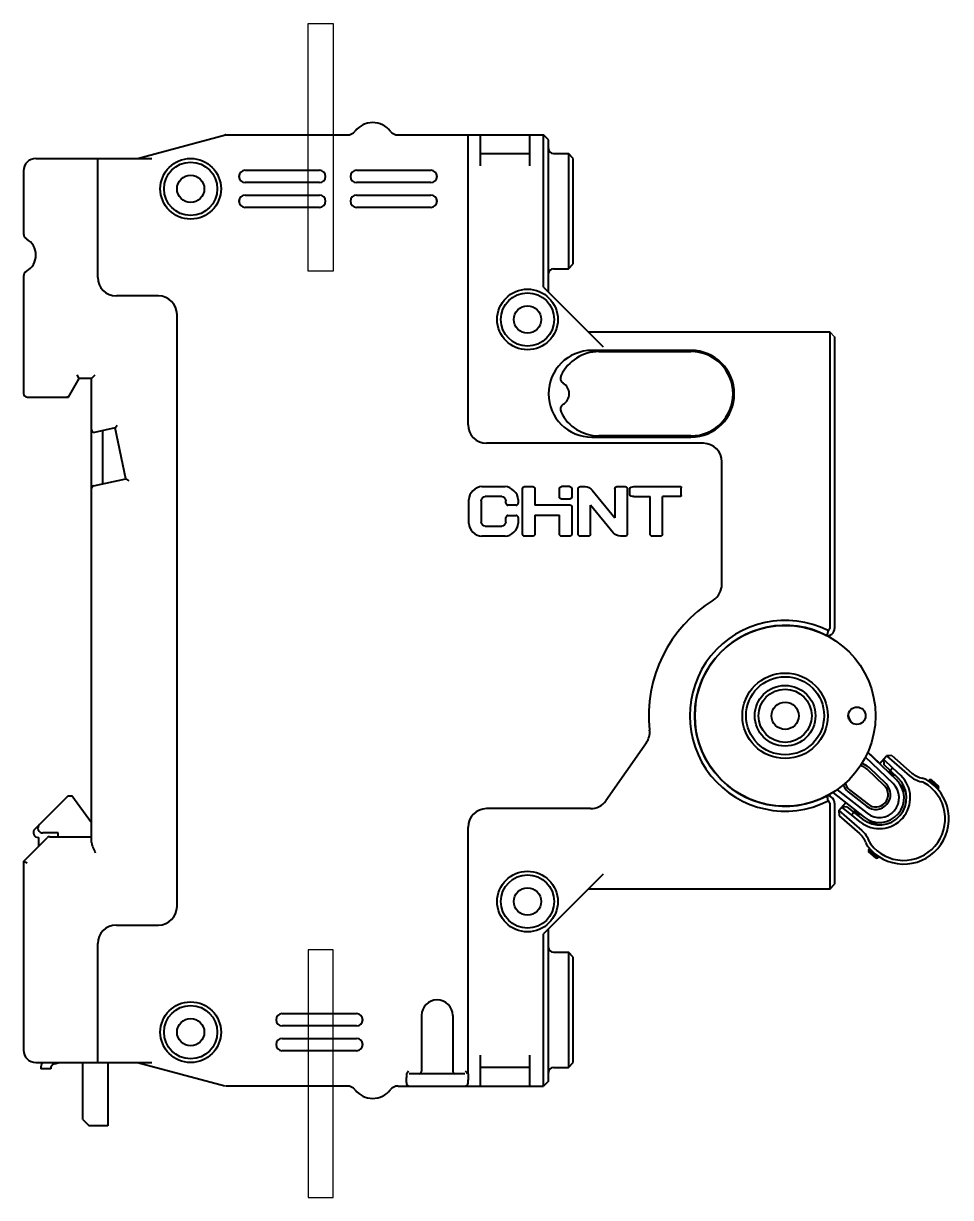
# Model space of a CAD drawing. Header units: inches. Extents: x 0 to 74.9, y 0 to 94.8.
import ezdxf

# ---------------------------------------------------------------- set-up
doc = ezdxf.new("R2010")
doc.units = ezdxf.units.IN
doc.linetypes.add('KM_SOLID', pattern=[0])
for name, color, linetype, lineweight in [('GAI095DXF095CONTINUOUS095LINE0', 255, 'KM_SOLID', 13), ('KETI2095DXF095CONTINUOUS095LINE0', 255, 'KM_SOLID', 13), ('粗线层0', 3, 'KM_SOLID', 40), ('粗线层1', 3, 'KM_SOLID', 40)]:
    doc.layers.add(name, color=color, linetype=linetype, lineweight=lineweight)

# ---------------------------------------------------------------- blocks, each defined once
blk = doc.blocks.new('nxb63-2')
at = {"color": 1}
for points in [[(29690.556, -130689.876), (29692.556, -130689.876), (29692.556, -130709.876), (29690.556, -130709.876)], [(29690.556, -130784.676), (29692.556, -130784.676), (29692.556, -130764.676), (29690.556, -130764.676)]]:
    blk.add_lwpolyline(points, close=True, dxfattribs=at)
at = {"layer": 'GAI095DXF095CONTINUOUS095LINE0', "color": 7, "linetype": 'KM_SOLID'}
blk.add_line((29732.656, -130714.776), (29733.056, -130715.176), dxfattribs=at)
blk.add_arc((29683.895, -130775.376), 0.3, 255.01837, 270, dxfattribs=at)
at = {"layer": 'KETI2095DXF095CONTINUOUS095LINE0', "color": 7, "linetype": 'KM_SOLID'}
for p, q in [((29683.856, -130775.676), (29683.818, -130775.666)), ((29683.895, -130775.676), (29683.856, -130775.676))]:
    blk.add_line(p, q, dxfattribs=at)
at = {"layer": '粗线层0', "color": 7}
for p, q in [((29721.456, -130716.276), (29713.456, -130716.276)), ((29714.017, -130716.376), (29721.456, -130716.376)), ((29713.456, -130723.276), (29721.456, -130723.276)), ((29721.456, -130723.176), (29714.017, -130723.176))]:
    blk.add_line(p, q, dxfattribs=at)
for centre, radius, start, end in [((29713.456, -130719.776), 3.5, 90, 270), ((29714.017, -130719.776), 3.4, 90, 153.97205), ((29721.456, -130719.776), 3.5, 270, 90), ((29721.456, -130719.776), 3.4, 270, 90), ((29711.411, -130718.503), 0.5, 153.97205, 238.03428), ((29710.617, -130719.776), 1, 301.96572, 58.03428), ((29711.411, -130721.048), 0.5, 121.96572, 206.02795), ((29714.017, -130719.776), 3.4, 206.02795, 270)]:
    blk.add_arc(centre, radius, start, end, dxfattribs=at)
at = {"layer": '粗线层1', "color": 7}
for p, q in [((29676.756, -130700.776), (29683.856, -130698.876)), ((29683.856, -130698.876), (29693.706, -130698.876)), ((29697.805, -130698.876), (29709.556, -130698.876)), ((29703.456, -130722.276), (29703.456, -130698.876)), ((29704.456, -130701.376), (29704.456, -130698.876)), ((29708.456, -130701.376), (29708.456, -130698.876)), ((29709.956, -130699.276), (29709.556, -130698.876)), ((29709.556, -130711.176), (29709.556, -130698.876)), ((29709.956, -130711.576), (29709.956, -130699.276)), ((29704.456, -130700.376), (29708.456, -130700.376)), ((29710.356, -130700.376), (29711.556, -130700.376)), ((29711.956, -130700.776), (29711.556, -130700.376)), ((29711.556, -130700.376), (29711.556, -130709.676)), ((29668.556, -130700.776), (29677.916, -130700.776)), ((29673.556, -130710.376), (29673.556, -130700.776)), ((29711.956, -130709.276), (29711.956, -130700.776)), ((29667.556, -130701.776), (29667.556, -130706.844)), ((29685.456, -130701.726), (29691.456, -130701.726)), ((29694.456, -130701.726), (29700.456, -130701.726)), ((29691.456, -130702.726), (29685.456, -130702.726)), ((29700.456, -130702.726), (29694.456, -130702.726)), ((29685.456, -130703.726), (29691.456, -130703.726)), ((29694.456, -130703.726), (29700.456, -130703.726)), ((29691.456, -130704.726), (29685.456, -130704.726)), ((29700.456, -130704.726), (29694.456, -130704.726)), ((29711.556, -130709.676), (29711.956, -130709.276)), ((29710.356, -130709.676), (29711.556, -130709.676)), ((29667.556, -130710.308), (29667.556, -130719.741)), ((29709.556, -130711.176), (29714.356, -130715.976)), ((29678.456, -130711.876), (29675.056, -130711.876)), ((29679.956, -130761.176), (29679.956, -130713.376)), ((29713.156, -130714.776), (29732.656, -130714.776)), ((29732.656, -130714.776), (29732.656, -130738.716)), ((29733.056, -130715.176), (29733.056, -130738.716)), ((29671.19, -130720.041), (29672.056, -130718.541)), ((29672.056, -130718.541), (29671.883, -130718.241)), ((29673.056, -130718.541), (29672.056, -130718.541)), ((29673.056, -130718.541), (29673.356, -130718.241)), ((29673.056, -130756.01), (29673.056, -130718.541)), ((29667.856, -130720.041), (29671.19, -130720.041)), ((29674.956, -130722.537), (29673.297, -130722.89)), ((29674.956, -130722.537), (29675.11, -130722.3)), ((29675.83, -130726.651), (29674.956, -130722.537)), ((29673.956, -130727.05), (29673.956, -130722.75)), ((29722.456, -130723.776), (29704.956, -130723.776)), ((29723.956, -130735.16), (29723.956, -130725.276)), ((29673.214, -130727.207), (29675.83, -130726.651)), ((29675.83, -130726.651), (29676.067, -130726.805)), ((29704.569, -130727.276), (29706.445, -130727.276)), ((29708.022, -130727.276), (29708.691, -130727.276)), ((29711.671, -130727.276), (29711.001, -130727.276)), ((29712.501, -130727.276), (29712.899, -130727.276)), ((29715.481, -130727.276), (29716.151, -130727.276)), ((29716.831, -130727.276), (29720.631, -130727.276)), ((29706.171, -130728.076), (29704.843, -130728.076)), ((29707.857, -130731.111), (29707.857, -130727.441)), ((29708.856, -130727.441), (29708.856, -130728.776)), ((29710.836, -130728.111), (29710.836, -130727.441)), ((29711.836, -130727.441), (29711.836, -130728.111)), ((29712.336, -130731.111), (29712.336, -130727.441)), ((29713.479, -130727.552), (29715.316, -130729.785)), ((29715.316, -130727.441), (29715.316, -130729.785)), ((29716.316, -130727.441), (29716.316, -130731.111)), ((29716.515, -130727.911), (29716.515, -130727.441)), ((29716.831, -130728.076), (29718.156, -130728.076)), ((29718.156, -130731.111), (29718.156, -130728.076)), ((29720.631, -130728.076), (29719.156, -130728.076)), ((29719.156, -130731.111), (29719.156, -130728.076)), ((29720.631, -130727.441), (29720.631, -130727.911)), ((29703.507, -130730.244), (29703.507, -130728.308)), ((29704.507, -130728.412), (29704.507, -130730.14)), ((29706.507, -130728.611), (29706.507, -130728.412)), ((29707.342, -130728.776), (29706.672, -130728.776)), ((29707.507, -130728.308), (29707.507, -130728.611)), ((29711.716, -130728.776), (29708.856, -130728.776)), ((29711.671, -130728.276), (29711.001, -130728.276)), ((29711.836, -130728.896), (29711.836, -130731.111)), ((29713.336, -130731.111), (29713.336, -130728.766)), ((29715.173, -130731), (29713.336, -130728.766)), ((29706.507, -130730.14), (29706.507, -130729.761)), ((29706.672, -130729.596), (29707.342, -130729.596)), ((29707.507, -130729.761), (29707.507, -130730.244)), ((29708.856, -130729.576), (29708.856, -130731.111)), ((29708.856, -130729.576), (29710.836, -130729.576)), ((29710.836, -130731.111), (29710.836, -130729.576)), ((29704.843, -130730.476), (29706.171, -130730.476)), ((29706.445, -130731.276), (29704.569, -130731.276)), ((29708.691, -130731.276), (29708.022, -130731.276)), ((29711.671, -130731.276), (29711.001, -130731.276)), ((29713.171, -130731.276), (29712.501, -130731.276)), ((29716.151, -130731.276), (29715.753, -130731.276)), ((29718.991, -130731.276), (29718.321, -130731.276)), ((29717.854, -130747.951), (29714.574, -130752.636)), ((29738.052, -130750.962), (29735.707, -130748.714)), ((29736.711, -130749.62), (29735.72, -130748.68)), ((29736.685, -130749.651), (29737.241, -130749.012)), ((29737.664, -130748.982), (29737.241, -130749.012)), ((29737.241, -130749.012), (29739.102, -130750.63)), ((29737.664, -130748.982), (29739.298, -130750.403)), ((29737.776, -130751.251), (29735.546, -130749.114)), ((29737.207, -130751.274), (29735.833, -130749.957)), ((29737.002, -130749.286), (29737.021, -130749.7)), ((29737.002, -130749.286), (29737.735, -130749.967)), ((29738.191, -130750.818), (29737.021, -130749.7)), ((29737.528, -130750.184), (29737.735, -130749.967)), ((29737.735, -130749.967), (29738.398, -130750.602)), ((29737.068, -130751.418), (29735.695, -130750.101)), ((29737.395, -130750.332), (29737.464, -130750.26)), ((29737.605, -130750.257), (29737.464, -130750.26)), ((29737.825, -130750.606), (29737.464, -130750.26)), ((29737.825, -130750.606), (29737.756, -130750.678)), ((29737.822, -130750.464), (29737.825, -130750.606)), ((29740.711, -130750.943), (29740.627, -130751.04)), ((29740.852, -130750.933), (29740.711, -130750.943)), ((29740.711, -130750.943), (29741.465, -130751.599)), ((29740.852, -130750.933), (29741.456, -130751.458)), ((29733.238, -130751.718), (29735.691, -130753.649)), ((29734.139, -130751.906), (29735.634, -130753.083)), ((29734.263, -130751.749), (29735.758, -130752.926)), ((29738.416, -130751.434), (29738.501, -130751.387)), ((29738.639, -130751.43), (29738.501, -130751.387)), ((29738.712, -130751.842), (29738.602, -130751.903)), ((29738.758, -130751.724), (29738.712, -130751.842)), ((29741.381, -130751.696), (29741.465, -130751.599)), ((29741.465, -130751.599), (29741.456, -130751.458)), ((29671.156, -130752.241), (29668.473, -130754.924)), ((29671.156, -130752.241), (29671.456, -130752.241)), ((29673.056, -130754.431), (29671.456, -130752.241)), ((29732.656, -130752.836), (29732.656, -130759.776)), ((29732.898, -130751.959), (29735.444, -130753.963)), ((29733.056, -130752.836), (29733.056, -130759.376)), ((29733.399, -130753.431), (29733.955, -130752.791)), ((29713.345, -130753.276), (29704.956, -130753.276)), ((29733.399, -130753.431), (29733.428, -130753.854)), ((29733.399, -130753.431), (29735.26, -130755.049)), ((29734.048, -130753.119), (29733.636, -130753.158)), ((29734.413, -130753.788), (29733.636, -130753.158)), ((29734.048, -130753.119), (29735.32, -130754.121)), ((29734.413, -130753.788), (29734.599, -130753.553)), ((29735.134, -130754.356), (29734.413, -130753.788)), ((29734.666, -130753.478), (29734.728, -130753.4)), ((29734.683, -130753.619), (29734.666, -130753.478)), ((29734.666, -130753.478), (29735.059, -130753.788)), ((29734.918, -130753.804), (29735.059, -130753.788)), ((29735.121, -130753.709), (29735.059, -130753.788)), ((29703.456, -130774.676), (29703.456, -130754.776)), ((29733.428, -130753.854), (29735.063, -130755.275)), ((29735.926, -130754.349), (29735.961, -130754.258)), ((29735.988, -130754.48), (29735.926, -130754.349)), ((29736.295, -130754.557), (29736.406, -130754.494)), ((29736.451, -130754.377), (29736.406, -130754.494)), ((29667.556, -130757.541), (29669.468, -130755.629)), ((29668.756, -130755.607), (29668.756, -130756.341)), ((29670.356, -130755.241), (29669.121, -130755.241)), ((29669.68, -130755.541), (29673.056, -130755.541)), ((29670.356, -130755.541), (29670.356, -130755.241)), ((29735.878, -130756.502), (29735.79, -130756.603)), ((29735.79, -130756.603), (29735.8, -130756.744)), ((29736.545, -130757.259), (29735.79, -130756.603)), ((29667.556, -130757.541), (29667.556, -130772.776)), ((29667.856, -130757.665), (29667.556, -130757.541)), ((29736.404, -130757.269), (29735.8, -130756.744)), ((29736.404, -130757.269), (29736.545, -130757.259)), ((29736.545, -130757.259), (29736.633, -130757.158)), ((29714.356, -130758.576), (29709.556, -130763.376)), ((29732.656, -130759.776), (29733.056, -130759.376)), ((29732.656, -130759.776), (29713.156, -130759.776)), ((29675.056, -130762.676), (29678.456, -130762.676)), ((29709.956, -130775.276), (29709.956, -130762.976)), ((29673.556, -130773.776), (29673.556, -130764.176)), ((29709.556, -130775.676), (29709.556, -130763.376)), ((29710.356, -130764.876), (29711.556, -130764.876)), ((29711.556, -130764.876), (29711.556, -130774.176)), ((29711.956, -130765.276), (29711.556, -130764.876)), ((29711.956, -130773.776), (29711.956, -130765.276)), ((29688.456, -130769.826), (29694.456, -130769.826)), ((29694.456, -130770.826), (29688.456, -130770.826)), ((29699.691, -130769.976), (29699.691, -130774.476)), ((29702.221, -130769.976), (29702.221, -130774.476)), ((29688.456, -130771.826), (29694.456, -130771.826)), ((29694.456, -130772.826), (29688.456, -130772.826)), ((29704.456, -130775.676), (29704.456, -130773.176)), ((29708.456, -130775.676), (29708.456, -130773.176)), ((29668.556, -130773.776), (29677.916, -130773.776)), ((29669.756, -130774.276), (29668.956, -130774.276)), ((29670.048, -130773.891), (29670.459, -130773.776)), ((29672.356, -130778.376), (29672.356, -130773.776)), ((29674.356, -130773.776), (29674.356, -130778.876)), ((29676.756, -130773.776), (29683.818, -130775.666)), ((29703.201, -130774.676), (29698.711, -130774.676)), ((29703.454, -130774.676), (29703.408, -130774.676)), ((29708.456, -130774.176), (29704.456, -130774.176)), ((29710.356, -130774.176), (29711.556, -130774.176)), ((29711.556, -130774.176), (29711.956, -130773.776)), ((29698.474, -130774.807), (29698.474, -130774.976)), ((29709.956, -130775.276), (29709.556, -130775.676)), ((29693.706, -130775.676), (29683.895, -130775.676)), ((29697.805, -130775.676), (29709.556, -130775.676)), ((29672.356, -130778.376), (29672.856, -130778.876)), ((29674.356, -130778.876), (29672.856, -130778.876))]:
    blk.add_line(p, q, dxfattribs=at)
for centre, radius in [((29681.056, -130703.226), 2.45), ((29681.056, -130703.226), 2.15), ((29681.056, -130703.226), 1.1), ((29708.256, -130713.776), 2.45), ((29708.256, -130713.776), 2.15), ((29708.256, -130713.776), 1.1), ((29729.056, -130745.776), 7.3), ((29729.056, -130745.776), 3.45), ((29729.056, -130745.776), 3.15), ((29729.056, -130745.776), 2.45), ((29729.056, -130745.776), 2.15), ((29729.056, -130745.776), 1.1), ((29734.856, -130745.776), 0.7), ((29708.256, -130760.776), 2.45), ((29708.256, -130760.776), 2.15), ((29708.256, -130760.776), 1.1), ((29681.056, -130771.326), 2.45), ((29681.056, -130771.326), 2.15), ((29681.056, -130771.326), 1.1)]:
    blk.add_circle(centre, radius, dxfattribs=at)
for centre, radius, start, end in [((29695.756, -130699.676), 1.8, 37.97987, 142.02013), ((29693.706, -130698.076), 0.8, 270, 322.02013), ((29697.805, -130698.076), 0.8, 217.97808, 270.0013), ((29697.805, -130698.076), 0.8, 217.97987, 270), ((29683.895, -130699.176), 0.3, 89.99907, 104.98067), ((29710.356, -130699.976), 0.4, 180, 270), ((29668.556, -130701.776), 1, 90, 180), ((29685.456, -130702.226), 0.5, 90, 270), ((29691.456, -130702.226), 0.5, 270, 90), ((29694.456, -130702.226), 0.5, 90, 270), ((29700.456, -130702.226), 0.5, 270, 90), ((29685.456, -130704.226), 0.5, 90, 270), ((29691.456, -130704.226), 0.5, 270, 90), ((29694.456, -130704.226), 0.5, 90, 270), ((29700.456, -130704.226), 0.5, 270, 90), ((29668.056, -130706.844), 0.5, 180, 240), ((29667.056, -130708.576), 1.5, 300, 60), ((29668.056, -130710.308), 0.5, 120, 180), ((29710.356, -130710.076), 0.4, 90, 180), ((29675.056, -130710.376), 1.5, 180, 270), ((29678.456, -130713.376), 1.5, 0, 90), ((29667.856, -130719.741), 0.3, 180, 270), ((29671.017, -130719.741), 0.3, 269.99526, 329.99051), ((29704.956, -130722.276), 1.5, 180, 270), ((29673.256, -130722.694), 0.2, 179.98625, 282.00286), ((29722.456, -130725.276), 1.5, 0, 90), ((29673.256, -130727.403), 0.2, 102.00002, 180), ((29722.456, -130735.16), 1.5, 301.87042, 0), ((29729.056, -130745.776), 11, 121.87042, 186.04018), ((29729.056, -130745.776), 7.7, 63.20218, 296.79753), ((29729.056, -130745.776), 7.3, 62.24034, 297.75978), ((29732.456, -130738.716), 0.6, 258.96121, 0), ((29728.545, -130738.346), 4.03, 346.07835, 347.72615), ((29732.456, -130738.716), 0.2, 290.89669, 0), ((29732.738, -130739.357), 0.1, 113.73315, 240.16317), ((29735.055, -130745.692), 0.9, 187.5311, 222.99244), ((29735.055, -130745.662), 0.9, 188.12153, 232.04991), ((29716.625, -130747.091), 1.5, 325, 6.04018), ((29735.003, -130750.823), 1, 46.20526, 85.04569), ((29735.003, -130750.823), 1.2, 46.20526, 80.10131), ((29736.675, -130752.399), 2.491, 231.79067, 46.2054), ((29736.675, -130752.399), 2.191, 231.79067, 46.20526), ((29736.675, -130752.399), 1.991, 231.79067, 46.20526), ((29740.479, -130749.045), 2.1, 228.99797, 258.91727), ((29740.479, -130749.045), 1.8, 228.99797, 258.91727), ((29739.941, -130751.793), 1, 60.38969, 78.91727), ((29738.632, -130754.097), 3.65, 318.94939, 60.38969), ((29734.881, -130750.963), 1.2, 199.13908, 231.79067), ((29734.881, -130750.963), 1, 194.22955, 231.79067), ((29736.376, -130752.14), 1.2, 231.79067, 46.20526), ((29736.675, -130752.399), 1.591, 231.79067, 46.20526), ((29736.376, -130752.14), 1, 231.79067, 46.20526), ((29739.941, -130751.793), 0.7, 60.38969, 78.91727), ((29738.632, -130754.097), 3.35, 318.94504, 60.38969), ((29713.345, -130751.776), 1.5, 270, 325), ((29732.456, -130752.836), 0.6, 0, 101.03703), ((29732.456, -130752.836), 0.2, 0, 69.09627), ((29732.738, -130752.195), 0.1, 119.83701, 214.43246), ((29704.956, -130754.776), 1.5, 90, 180), ((29669.121, -130754.841), 0.4, 135, 270), ((29668.756, -130755.207), 0.4, 135, 270), ((29669.68, -130755.841), 0.3, 90, 135), ((29733.882, -130756.634), 1.8, 19.07867, 48.99797), ((29733.882, -130756.634), 2.1, 19.07867, 48.99797), ((29736.528, -130755.718), 1, 199.07867, 217.60624), ((29738.628, -130754.101), 3.65, 217.60624, 319.04655), ((29736.528, -130755.718), 0.7, 199.07867, 217.60624), ((29738.628, -130754.101), 3.35, 217.60624, 319.0509), ((29678.456, -130761.176), 1.5, 270, 0), ((29675.056, -130764.176), 1.5, 90, 180), ((29710.356, -130764.476), 0.4, 180, 270), ((29700.956, -130769.976), 1.265, 0, 180), ((29688.456, -130770.326), 0.5, 90, 270), ((29694.456, -130770.326), 0.5, 270, 90), ((29688.456, -130772.326), 0.5, 90, 270), ((29694.456, -130772.326), 0.5, 270, 90), ((29668.556, -130772.776), 1, 180, 270), ((29670.156, -130774.276), 1.2, 155.36668, 180), ((29670.156, -130774.276), 0.4, 105.61845, 180), ((29710.356, -130774.576), 0.4, 90, 180), ((29693.706, -130776.476), 0.8, 37.97793, 90), ((29693.706, -130776.476), 0.8, 37.97987, 90), ((29695.756, -130774.876), 1.8, 217.97987, 322.02013), ((29697.805, -130776.476), 0.8, 90, 142.02013)]:
    blk.add_arc(centre, radius, start, end, dxfattribs=at)
for points in [[(29704.569, -130727.276), (29704.075, -130727.276), (29703.507, -130727.814), (29703.507, -130728.308)], [(29707.507, -130728.308), (29707.507, -130727.814), (29706.938, -130727.276), (29706.445, -130727.276)], [(29707.857, -130727.441), (29707.857, -130727.363), (29707.944, -130727.276), (29708.022, -130727.276)], [(29708.691, -130727.276), (29708.769, -130727.276), (29708.856, -130727.363), (29708.856, -130727.441)], [(29710.836, -130727.441), (29710.836, -130727.363), (29710.923, -130727.273), (29711.001, -130727.276)], [(29711.671, -130727.276), (29711.749, -130727.275), (29711.836, -130727.363), (29711.836, -130727.441)], [(29712.336, -130727.441), (29712.336, -130727.363), (29712.423, -130727.276), (29712.501, -130727.276)], [(29712.899, -130727.276), (29713.113, -130727.276), (29713.343, -130727.386), (29713.479, -130727.552)], [(29715.316, -130727.441), (29715.316, -130727.363), (29715.403, -130727.276), (29715.481, -130727.276)], [(29716.151, -130727.276), (29716.229, -130727.276), (29716.316, -130727.363), (29716.316, -130727.441)], [(29716.515, -130727.441), (29716.515, -130727.322), (29716.712, -130727.276), (29716.831, -130727.276)], [(29720.631, -130727.276), (29720.686, -130727.276), (29720.631, -130727.386), (29720.631, -130727.441)], [(29704.507, -130728.412), (29704.507, -130728.253), (29704.684, -130728.076), (29704.843, -130728.076)], [(29706.171, -130728.076), (29706.329, -130728.076), (29706.507, -130728.253), (29706.507, -130728.412)], [(29711.001, -130728.276), (29710.923, -130728.276), (29710.836, -130728.189), (29710.836, -130728.111)], [(29711.836, -130728.111), (29711.836, -130728.189), (29711.749, -130728.276), (29711.671, -130728.276)], [(29716.831, -130728.076), (29716.712, -130728.076), (29716.515, -130728.029), (29716.515, -130727.911)], [(29720.631, -130727.911), (29720.631, -130727.966), (29720.686, -130728.076), (29720.631, -130728.076)], [(29706.507, -130728.611), (29706.507, -130728.689), (29706.594, -130728.776), (29706.672, -130728.776)], [(29707.342, -130728.776), (29707.42, -130728.776), (29707.507, -130728.689), (29707.507, -130728.611)], [(29711.716, -130728.776), (29711.773, -130728.776), (29711.836, -130728.839), (29711.836, -130728.896)], [(29704.843, -130730.476), (29704.684, -130730.476), (29704.507, -130730.298), (29704.507, -130730.14)], [(29706.507, -130730.14), (29706.507, -130730.298), (29706.329, -130730.476), (29706.171, -130730.476)], [(29706.672, -130729.596), (29706.594, -130729.596), (29706.507, -130729.683), (29706.507, -130729.761)], [(29707.507, -130729.761), (29707.507, -130729.683), (29707.42, -130729.596), (29707.342, -130729.596)], [(29703.507, -130730.244), (29703.507, -130730.737), (29704.075, -130731.276), (29704.569, -130731.276)], [(29706.445, -130731.276), (29706.938, -130731.276), (29707.507, -130730.737), (29707.507, -130730.244)], [(29715.753, -130731.276), (29715.539, -130731.276), (29715.309, -130731.165), (29715.173, -130731)], [(29708.022, -130731.276), (29707.944, -130731.276), (29707.857, -130731.189), (29707.857, -130731.111)], [(29708.856, -130731.111), (29708.856, -130731.189), (29708.769, -130731.276), (29708.691, -130731.276)], [(29711.001, -130731.276), (29710.923, -130731.276), (29710.836, -130731.189), (29710.836, -130731.111)], [(29711.836, -130731.111), (29711.836, -130731.189), (29711.749, -130731.276), (29711.671, -130731.276)], [(29712.501, -130731.276), (29712.423, -130731.276), (29712.336, -130731.189), (29712.336, -130731.111)], [(29713.336, -130731.111), (29713.336, -130731.189), (29713.249, -130731.276), (29713.171, -130731.276)], [(29716.316, -130731.111), (29716.316, -130731.189), (29716.229, -130731.276), (29716.151, -130731.276)], [(29718.321, -130731.276), (29718.243, -130731.276), (29718.156, -130731.189), (29718.156, -130731.111)], [(29719.156, -130731.111), (29719.156, -130731.189), (29719.069, -130731.276), (29718.991, -130731.276)], [(29703.344, -130774.573), (29703.316, -130774.539), (29703.285, -130774.507), (29703.254, -130774.476)], [(29703.408, -130774.676), (29703.392, -130774.639), (29703.369, -130774.605), (29703.344, -130774.573)]]:
    blk.add_open_spline(points, degree=3, dxfattribs=at)
for points, knots in [([(29732.482, -130739.203), (29732.498, -130739.129), (29732.517, -130739.029), (29732.526, -130738.928), (29732.527, -130738.903)], [0, 0, 0, 0, 0.2271569, 0.3039076, 0.3039076, 0.3039076, 0.3039076]), ([(29738.712, -130751.842), (29738.712, -130751.842), (29738.711, -130751.841), (29738.711, -130751.841), (29738.711, -130751.839), (29738.71, -130751.836), (29738.707, -130751.831), (29738.704, -130751.823), (29738.7, -130751.814), (29738.695, -130751.802), (29738.69, -130751.789), (29738.681, -130751.767), (29738.668, -130751.737), (29738.651, -130751.698), (29738.632, -130751.656), (29738.612, -130751.612), (29738.591, -130751.568), (29738.571, -130751.527), (29738.552, -130751.488), (29738.538, -130751.459), (29738.527, -130751.438), (29738.521, -130751.425), (29738.515, -130751.414), (29738.51, -130751.405), (29738.506, -130751.397), (29738.504, -130751.392), (29738.503, -130751.39), (29738.502, -130751.388), (29738.502, -130751.388), (29738.501, -130751.387), (29738.501, -130751.387)], [0, 0, 0, 0, 0.0003066, 0.0012217, 0.0027402, 0.004857, 0.0108656, 0.0192001, 0.0297677, 0.0424575, 0.0571558, 0.0737142, 0.1117307, 0.1550526, 0.2020248, 0.2508652, 0.299715, 0.3467057, 0.3900341, 0.4280183, 0.4445458, 0.4592057, 0.4718531, 0.4823777, 0.4906718, 0.4966464, 0.4987498, 0.500258, 0.5011662, 0.5014701, 0.5014701, 0.5014701, 0.5014701]), ([(29732.527, -130752.649), (29732.524, -130752.578), (29732.503, -130752.44), (29732.472, -130752.303), (29732.456, -130752.236)], [0, 0, 0, 0, 0.2110423, 0.4197038, 0.4197038, 0.4197038, 0.4197038]), ([(29735.926, -130754.349), (29735.926, -130754.349), (29735.927, -130754.349), (29735.928, -130754.349), (29735.929, -130754.35), (29735.932, -130754.351), (29735.937, -130754.353), (29735.945, -130754.355), (29735.955, -130754.359), (29735.967, -130754.363), (29735.981, -130754.368), (29736.003, -130754.375), (29736.034, -130754.385), (29736.074, -130754.398), (29736.118, -130754.412), (29736.165, -130754.427), (29736.211, -130754.44), (29736.255, -130754.453), (29736.296, -130754.465), (29736.328, -130754.474), (29736.35, -130754.479), (29736.364, -130754.483), (29736.377, -130754.486), (29736.387, -130754.489), (29736.395, -130754.491), (29736.4, -130754.493), (29736.403, -130754.493), (29736.405, -130754.494), (29736.406, -130754.494), (29736.406, -130754.494), (29736.406, -130754.494)], [0, 0, 0, 0, 0.0003039, 0.0012122, 0.0027203, 0.0048238, 0.0107984, 0.0190926, 0.0296171, 0.0422645, 0.0569243, 0.0734517, 0.1114359, 0.1547645, 0.2017554, 0.2506054, 0.2994458, 0.3464179, 0.3897397, 0.4277561, 0.4443144, 0.4590127, 0.4717025, 0.48227, 0.4906045, 0.4966131, 0.4987299, 0.5002484, 0.5011635, 0.5014701, 0.5014701, 0.5014701, 0.5014701]), ([(29673.056, -130756.01), (29673.056, -130756.076), (29673.085, -130756.214), (29673.187, -130756.492), (29673.288, -130756.7), (29673.356, -130756.841)], [0, 0, 0, 0, 0.1974331, 0.4172417, 0.8881753, 0.8881753, 0.8881753, 0.8881753]), ([(29698.658, -130774.476), (29698.612, -130774.522), (29698.521, -130774.614), (29698.474, -130774.743), (29698.474, -130774.807)], [0, 0, 0, 0, 0.1941781, 0.3868654, 0.3868654, 0.3868654, 0.3868654]), ([(29699.542, -130774.676), (29699.578, -130774.676), (29699.639, -130774.638), (29699.681, -130774.558), (29699.691, -130774.504), (29699.691, -130774.476)], [0, 0, 0, 0, 0.110363, 0.1846071, 0.2703276, 0.2703276, 0.2703276, 0.2703276]), ([(29702.221, -130774.476), (29702.221, -130774.504), (29702.231, -130774.558), (29702.272, -130774.638), (29702.333, -130774.676), (29702.37, -130774.676)], [0, 0, 0, 0, 0.0857206, 0.1599647, 0.2703276, 0.2703276, 0.2703276, 0.2703276]), ([(29703.456, -130774.676), (29703.456, -130774.805), (29703.457, -130774.993), (29703.451, -130775.232), (29703.441, -130775.383), (29703.42, -130775.507), (29703.384, -130775.602), (29703.324, -130775.665), (29703.272, -130775.676), (29703.247, -130775.676)], [0, 0, 0, 0, 0.388941, 0.563968, 0.716802, 0.842525, 0.940215, 1.017339, 1.09147, 1.09147, 1.09147, 1.09147]), ([(29698.664, -130775.676), (29698.647, -130775.676), (29698.609, -130775.667), (29698.562, -130775.625), (29698.529, -130775.559), (29698.506, -130775.473), (29698.49, -130775.367), (29698.476, -130775.199), (29698.474, -130775.067), (29698.474, -130774.976)], [0, 0, 0, 0, 0.0536656, 0.1110299, 0.1820802, 0.2715564, 0.3793196, 0.5024684, 0.7761707, 0.7761707, 0.7761707, 0.7761707])]:
    blk.add_open_spline(points, degree=3, knots=knots, dxfattribs=at)

msp = doc.modelspace()

# ---------------------------------------------------------------- block references
msp.add_blockref('nxb63-2', (-29667.556, 130784.676))

doc.saveas('drawing.dxf')
